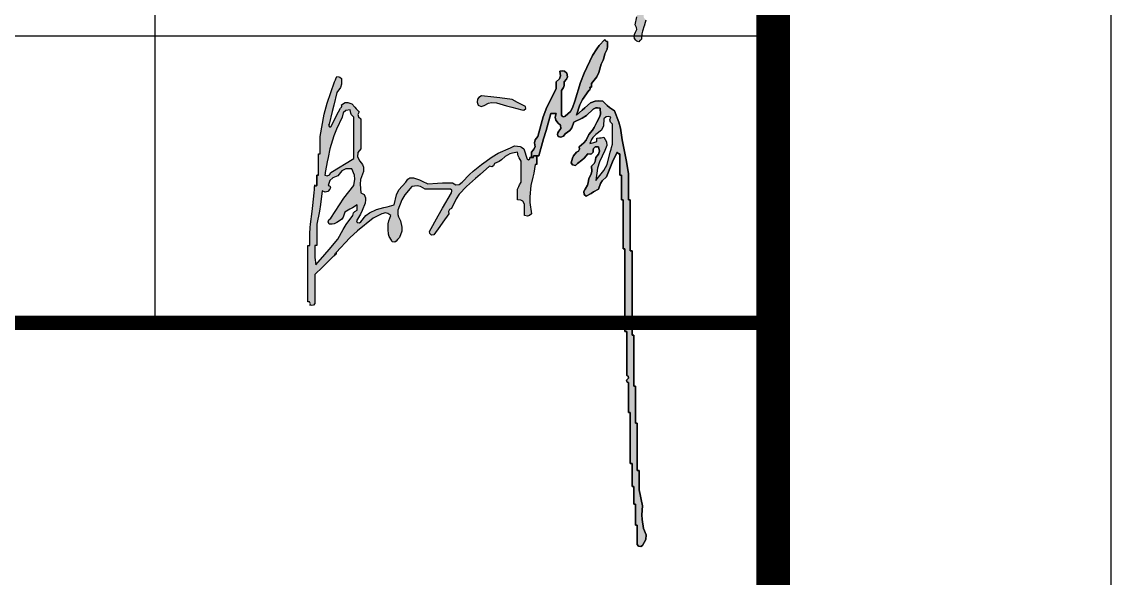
# Model space of a CAD drawing. Extents: x 32177600 to 32582346, y -189249 to 154687.
# Drawn here: x 32319756 to 32326200, y -169217 to -165921 of the extents above; entities that cross this region are included whole.
import ezdxf

# ---------------------------------------------------------------- set-up
doc = ezdxf.new("R2010")
doc.units = 0
doc.header["$LTSCALE"] = 1000
doc.header["$MEASUREMENT"] = 0
doc.layers.get('0').update_dxf_attribs({"linetype": 'CONTINUOUS'})
doc.layers.add('PUB_TITLE', color=4, linetype='CONTINUOUS')

# ---------------------------------------------------------------- blocks, each defined once
blk = doc.blocks.new('tk')
h = blk.add_hatch(color=247)
h.paths.add_polyline_path([(31013907.7, -81369.1), (31013908, -81388.5), (31013910.4, -81427.2), (31013911.6, -81434.7), (31013910.8, -81439.3), (31013907.3, -81446), (31013893, -81449.8), (31013885.8, -81451.3), (31013871.3, -81453.8), (31013856.3, -81458.8), (31013848.8, -81461.3), (31013833.8, -81466.3), (31013830, -81470), (31013828.3, -81472.4), (31013826, -81477.2), (31013826.4, -81481), (31013826.8, -81482.9), (31013827.6, -81486.6), (31013834, -81485.8), (31013837.3, -81484.8), (31013843.2, -81481.9), (31013851.2, -81477.5), (31013856, -81476.2), (31013865.1, -81475.7), (31013879.6, -81469.1), (31013888.2, -81467.4), (31013904.1, -81467.9), (31013907.3, -81471), (31013908.8, -81472.5), (31013911.9, -81475.7), (31013911.9, -81497.5), (31013911.9, -81508.5), (31013911.9, -81530.4), (31013904.6, -81538.9), (31013901.4, -81543.7), (31013896.3, -81553.8), (31013893.3, -81558.2), (31013889, -81559.8), (31013883.8, -81558.5), (31013881.4, -81565.7), (31013880.7, -81569.6), (31013880.7, -81577.2), (31013878.2, -81577.2), (31013876.9, -81577.2), (31013874.4, -81577.2), (31013870.2, -81588.6), (31013866.3, -81594.2), (31013857.2, -81602.2), (31013836.1, -81621.4), (31013824.7, -81630.2), (31013801, -81646), (31013797.5, -81650.5), (31013798.2, -81656.5), (31013802.5, -81660.1), (31013811, -81662.3), (31013816.3, -81661.9), (31013824.4, -81658.5), (31013832.4, -81649.6), (31013837.4, -81645.6), (31013847.9, -81639.8), (31013869.2, -81623.9), (31013881.1, -81617.2), (31013905.7, -81606.9), (31013909.8, -81604), (31013914.9, -81604.6), (31013918.2, -81608.5), (31013918.2, -81622.3), (31013918.2, -81629.1), (31013918.2, -81642.9), (31013919.4, -81642.9), (31013920.1, -81642.9), (31013921.3, -81642.9), (31013921.3, -81661.6), (31013921.3, -81671), (31013921.3, -81689.8), (31013922.6, -81689.8), (31013923.2, -81689.8), (31013924.4, -81689.8), (31013924.4, -81704.8), (31013924.4, -81712.3), (31013924.4, -81727.3), (31013921.6, -81730), (31013919, -81730.8), (31013915.1, -81730.4), (31013912.1, -81733.8), (31013911.2, -81736.8), (31013911.9, -81741.3), (31013905.4, -81746.8), (31013902.7, -81750.6), (31013899.4, -81758.5), (31013894.6, -81769), (31013888.7, -81774.1), (31013877.6, -81777.3), (31013874.8, -81780.1), (31013874, -81782.7), (31013874.4, -81786.6), (31013862.6, -81791.8), (31013856.9, -81796.5), (31013849.4, -81807), (31013845.8, -81811.4), (31013844.9, -81815.4), (31013846.3, -81821), (31013852.4, -81824.4), (31013856.6, -81825.2), (31013863.5, -81824.2), (31013868, -81818.6), (31013871.1, -81816.2), (31013877.6, -81813.2), (31013889.4, -81801.3), (31013895.4, -81795.4), (31013907.3, -81783.5), (31013909, -81781.6), (31013909.4, -81779.8), (31013908.8, -81777.3), (31013913.7, -81775.2), (31013916.2, -81774.2), (31013921.3, -81772.6), (31013923.7, -81771.7), (31013925.8, -81772.2), (31013927.6, -81774.1), (31013927.6, -81789.1), (31013927.6, -81796.7), (31013927.6, -81811.7), (31013930.1, -81821.7), (31013931.3, -81826.7), (31013933.8, -81836.7), (31013933.8, -81849.2), (31013933.8, -81855.4), (31013933.8, -81867.9), (31013935.1, -81867.9), (31013935.7, -81867.9), (31013936.9, -81867.9), (31013936.9, -81881.7), (31013936.9, -81888.5), (31013936.9, -81902.3), (31013938.2, -81902.3), (31013938.8, -81902.3), (31013940.1, -81902.3), (31013940.1, -81923.5), (31013940.1, -81934.2), (31013940.1, -81955.4), (31013941.3, -81955.4), (31013941.9, -81955.4), (31013943.2, -81955.4), (31013943.2, -81970.4), (31013943.2, -81977.9), (31013943.2, -81992.9), (31013940, -82004), (31013938.7, -82009.7), (31013933.8, -82033.6), (31013938.3, -82041.1), (31013938.7, -82047.3), (31013935.4, -82055.4), (31013931.8, -82062.2), (31013931.1, -82066.7), (31013932.3, -82074.2), (31013935.8, -82079.3), (31013938.8, -82081.6), (31013944.8, -82083.6), (31013947.9, -82080.4), (31013949.4, -82078.9), (31013952.6, -82075.8), (31013954.2, -82059.9), (31013955.8, -82052), (31013960.4, -82036.7), (31013961.6, -82036), (31013962.1, -82034.9), (31013961.9, -82033.6), (31013965.3, -82019.7), (31013964.7, -82018.6), (31013963.5, -82017.9), (31013959.1, -82010.3), (31013959.6, -82002.9), (31013965.1, -81996.1), (31013965.1, -81981.1), (31013965.1, -81973.5), (31013965.1, -81958.5), (31013963.8, -81958.5), (31013963.2, -81958.5), (31013961.9, -81958.5), (31013961.9, -81939.8), (31013961.9, -81930.4), (31013961.9, -81911.7), (31013960.7, -81911.7), (31013960.1, -81911.7), (31013958.8, -81911.7), (31013958.8, -81894.2), (31013958.8, -81885.4), (31013958.8, -81867.9), (31013953.4, -81853.7), (31013952.1, -81845.6), (31013952.6, -81830.4), (31013966.3, -81830.4), (31013973.2, -81830.4), (31013986.9, -81830.4), (31013990.6, -81826.5), (31013994.1, -81825.2), (31013999.5, -81825.7), (31014018.2, -81816.3), (31014027.6, -81811.7), (31014046.3, -81802.3), (31014049.1, -81801.7), (31014050.6, -81798.6), (31014049.5, -81796), (31014051.2, -81794.1), (31014053.3, -81793.6), (31014055.7, -81794.5), (31014073.5, -81783.9), (31014082, -81777.9), (31014097.9, -81764.8), (31014105.6, -81759.4), (31014109, -81754.9), (31014112, -81746), (31014113.8, -81746), (31014114.8, -81746), (31014116.7, -81746), (31014132, -81734), (31014139.1, -81727), (31014151, -81711.6), (31014152.7, -81704.3), (31014157.6, -81700), (31014165.1, -81699.1), (31014175.1, -81684.9), (31014180.4, -81678), (31014191.7, -81664.8), (31014200.8, -81653.4), (31014204.7, -81646.9), (31014210.4, -81633.5), (31014214.9, -81620.4), (31014215.9, -81613), (31014215.1, -81599.1), (31014210.7, -81598.4), (31014208.1, -81596.7), (31014205.7, -81592.9), (31014189.5, -81592.9), (31014181.4, -81592.9), (31014165.1, -81592.9), (31014155.9, -81598.7), (31014150.6, -81601), (31014140.1, -81603.8), (31014129.5, -81609.2), (31014123.7, -81611.2), (31014112, -81613.2), (31014094.5, -81621.9), (31014085.7, -81626.3), (31014068.2, -81635.1), (31014061.4, -81640.9), (31014057.5, -81643.5), (31014049.5, -81647.6), (31014028.7, -81663.2), (31014018, -81670.7), (31013996.3, -81685.1), (31013992.6, -81685.5), (31013990.7, -81685.8), (31013986.9, -81686.6), (31013986.9, -81689.8), (31013986.9, -81691.3), (31013986.9, -81694.4), (31013984.4, -81691.9), (31013983.2, -81690.7), (31013980.7, -81688.2), (31013982.6, -81684.5), (31013985.9, -81682.8), (31013990.1, -81683.5), (31013990.3, -81682.1), (31013989.7, -81681.1), (31013988.5, -81680.4), (31013988.2, -81675.6), (31013989.5, -81672.5), (31013993.2, -81669.4), (31013996.7, -81666.6), (31013997.8, -81662.8), (31013996.3, -81658.5), (31014003.3, -81652.3), (31014006.4, -81648.8), (31014012, -81641.3), (31014016.9, -81636.7), (31014018.6, -81632.4), (31014018.2, -81625.7), (31014022, -81621.9), (31014023.8, -81620.1), (31014027.6, -81616.3), (31014031.7, -81610.6), (31014032.5, -81605.9), (31014030.7, -81599.1), (31014037.6, -81590.7), (31014040.1, -81584.9), (31014041.6, -81574.1), (31014042.3, -81569.1), (31014042, -81566.3), (31014040.1, -81561.6), (31014033.4, -81562), (31014029.1, -81560.3), (31014024.5, -81555.4), (31014009.5, -81555.4), (31014002, -81555.4), (31013986.9, -81555.4), (31013983.7, -81559.3), (31013979.2, -81560.5), (31013974.4, -81558.5), (31013973.2, -81561), (31013972.6, -81562.2), (31013971.3, -81564.7), (31013959.1, -81567.5), (31013952.6, -81568.1), (31013940.1, -81567.9), (31013937.3, -81559.4), (31013936.3, -81554.9), (31013935.4, -81546), (31013931.9, -81541.5), (31013932.6, -81535.5), (31013936.9, -81531.9), (31013941.4, -81517.6), (31013943.6, -81510.4), (31013947.9, -81496), (31013951, -81483.9), (31013950.6, -81476.5), (31013946.3, -81464.7), (31013939.4, -81458.5), (31013936.2, -81455), (31013930.7, -81447.5), (31013930.7, -81409.4), (31013930.7, -81390.3), (31013930.7, -81352.2), (31013929.4, -81352.2), (31013928.8, -81352.2), (31013927.6, -81352.2), (31013927.6, -81332.2), (31013927.6, -81322.2), (31013927.6, -81302.2), (31013929.6, -81296.3), (31013929.9, -81292.8), (31013929.1, -81286.6), (31013933.1, -81277.4), (31013932.7, -81270.2), (31013927.6, -81261.6), (31013927.6, -81241.6), (31013927.6, -81231.6), (31013927.6, -81211.6), (31013928.8, -81211.6), (31013929.4, -81211.6), (31013930.7, -81211.6), (31013930.7, -81194.1), (31013930.7, -81185.3), (31013930.7, -81167.8), (31013936.8, -81150.3), (31013938.8, -81141), (31013940.1, -81122.5), (31013937.6, -81120), (31013936.3, -81118.7), (31013933.8, -81116.2), (31013930.6, -81114), (31013925.7, -81115.6), (31013924.4, -81119.4), (31013920.1, -81128.5), (31013918.2, -81133.2), (31013915.1, -81142.8), (31013913.8, -81156.7), (31013912.6, -81163.7), (31013908.8, -81177.2), (31013910.1, -81208.4), (31013909.7, -81224.2), (31013907.3, -81255.3), (31013903.6, -81258.8), (31013904.4, -81265.3), (31013908.8, -81267.8), (31013910, -81285.3), (31013909.7, -81294.2), (31013907.3, -81311.6), (31013903.4, -81318), (31013903.9, -81324.6), (31013908.8, -81330.3)])
h.paths.add_polyline_path([(31013997.3, -81572.6), (31014004, -81571.9), (31014015.1, -81574.1), (31014014.1, -81576.5), (31014014.7, -81578.7), (31014016.6, -81580.4), (31014013.3, -81599.1), (31014009.1, -81608.8), (31013997.9, -81624.1), (31013987.2, -81635.2), (31013983.2, -81643.3), (31013980.7, -81658.5), (31013969.4, -81667.2), (31013964.5, -81673.5), (31013958.8, -81686.6), (31013955.7, -81685.4), (31013952.4, -81686.7), (31013951, -81689.8), (31013949, -81688.1), (31013948.5, -81685.9), (31013949.4, -81683.5), (31013946.9, -81684.8), (31013945.7, -81685.4), (31013943.2, -81686.6), (31013943.2, -81669.1), (31013943.2, -81660.4), (31013943.2, -81642.9), (31013941.9, -81642.9), (31013941.3, -81642.9), (31013940.1, -81642.9), (31013940.1, -81621.6), (31013940.1, -81611), (31013940.1, -81589.7), (31013941.5, -81589.9), (31013942.5, -81589.4), (31013943.2, -81588.2), (31013958.2, -81584.4), (31013965.7, -81582.6), (31013980.7, -81578.8), (31013983.2, -81578.2), (31013984.4, -81577.9), (31013986.9, -81577.2)], flags=16)
h.paths.add_polyline_path([(31014091.7, -81646), (31014104.1, -81639), (31014110.8, -81636.1), (31014124.5, -81631.9), (31014134.3, -81627.9), (31014139.4, -81626), (31014149.5, -81622.6), (31014162.9, -81615.9), (31014170.5, -81613.6), (31014185.4, -81611.6), (31014187.9, -81614.1), (31014189.2, -81615.4), (31014191.7, -81617.9), (31014194.8, -81621), (31014194, -81626.7), (31014190.1, -81628.8), (31014186.6, -81631.7), (31014185.5, -81635.5), (31014187, -81639.8), (31014178.5, -81646.4), (31014174.9, -81651.5), (31014171.4, -81661.6), (31014168.5, -81664.3), (31014165.9, -81665.2), (31014162, -81664.8), (31014160.1, -81671.8), (31014158, -81675.5), (31014152.6, -81680.4), (31014137, -81702.4), (31014127.7, -81712.7), (31014107.3, -81730.4), (31014083.1, -81755.1), (31014069.8, -81766.6), (31014041.6, -81786.6), (31014035.1, -81793.1), (31014030.4, -81795.7), (31014021.3, -81797.6), (31014009.3, -81804.7), (31014003, -81807.9), (31013990.1, -81813.2), (31013980.9, -81817.6), (31013975.2, -81818.6), (31013965.1, -81817.9), (31013958.8, -81812.3), (31013955.7, -81809.4), (31013949.4, -81803.8), (31013949.4, -81783.2), (31013949.4, -81772.9), (31013949.4, -81752.3), (31013952.4, -81751.3), (31013954.1, -81749.1), (31013954.1, -81746), (31013984.5, -81718.6), (31014000.5, -81705.7), (31014033.8, -81681.9), (31014055.8, -81665.9), (31014067.5, -81658.6)], flags=16)
h = blk.add_hatch(color=247)
h.paths.add_polyline_path([(31013062.2, -82219.4), (31013065.3, -82209.5), (31013065.3, -82192.1), (31013061, -82188.5), (31013057.8, -82187.2), (31013052.2, -82186.9), (31013049.1, -82193.1), (31013047.6, -82196.3), (31013044.4, -82202.5), (31013023.1, -82265.7), (31013014.6, -82298.3), (31013002.8, -82364), (31013002.8, -82384.8), (31013002.8, -82395.2), (31013002.8, -82416.1), (31013000.7, -82416.1), (31012997.6, -82416.1), (31012997.6, -82441.1), (31012997.6, -82453.6), (31012997.6, -82478.6), (31012992.3, -82478.6), (31012992.3, -82509.8), (31012990.3, -82511), (31012986.9, -82509.3), (31012986.1, -82516.6), (31012985.6, -82521.3), (31012984.5, -82530.7), (31012980.4, -82568.2), (31012978.3, -82586.9), (31012974.1, -82624.4), (31012973.1, -82633.8), (31012972.5, -82638.5), (31012971.5, -82647.9), (31012971.5, -82663.5), (31012971.5, -82671.3), (31012971.5, -82686.9), (31012969.4, -82686.9), (31012966.3, -82686.9), (31012966.3, -82753.6), (31012966.3, -82787), (31012966.3, -82853.6), (31012970.9, -82854.1), (31012973.9, -82860), (31012971.5, -82864.1), (31012978.1, -82864.8), (31012982.3, -82863.4), (31012987.1, -82858.8), (31012987.1, -82824.5), (31012987.1, -82807.3), (31012987.1, -82772.9), (31013009, -82751), (31013020, -82740.1), (31013041.8, -82718.2), (31013044.1, -82718), (31013045.6, -82715), (31013044.4, -82713), (31013049.6, -82713), (31013049.6, -82707.8), (31013090.3, -82664), (31013112.4, -82643.5), (31013159, -82606.2), (31013169.5, -82601), (31013174.7, -82598.4), (31013185.1, -82593.2), (31013195.4, -82590.7), (31013202.5, -82592.2), (31013211.1, -82598.4), (31013205.1, -82614.2), (31013203.4, -82623.1), (31013203.3, -82640.1), (31013204.2, -82653.2), (31013206.5, -82660.3), (31013213.7, -82671.3), (31013215.8, -82676.2), (31013222.9, -82677.6), (31013226.8, -82673.9), (31013230.9, -82669.8), (31013233, -82667.7), (31013237.2, -82663.5), (31013243.8, -82644.8), (31013244.4, -82633.3), (31013239.8, -82614), (31013233.8, -82602.6), (31013232, -82595.7), (31013232, -82582.8), (31013243.8, -82552.3), (31013252.5, -82537.4), (31013273.6, -82512.4), (31013289.5, -82510.8), (31013298.7, -82512.6), (31013312.7, -82520.3), (31013342.9, -82520.3), (31013358, -82520.3), (31013388.2, -82520.3), (31013391.4, -82523.1), (31013392.3, -82526.6), (31013390.8, -82530.7), (31013364.6, -82576.4), (31013351.6, -82599.3), (31013325.7, -82645.3), (31013326.5, -82651.9), (31013332.1, -82656.4), (31013338.7, -82655.7), (31013356.2, -82630.5), (31013365.1, -82618), (31013383, -82593.2), (31013381.8, -82586.3), (31013384.6, -82580.7), (31013390.8, -82577.6), (31013404.4, -82549.1), (31013413.7, -82535.5), (31013435.1, -82512.4), (31013462.1, -82488.4), (31013475.7, -82476.4), (31013502.8, -82452.5), (31013509.7, -82453.7), (31013515.3, -82450.9), (31013518.5, -82444.7), (31013531.9, -82437.9), (31013538.3, -82433.6), (31013549.7, -82423.9), (31013563, -82416), (31013570.9, -82413.2), (31013586.2, -82410.9), (31013588.4, -82421.9), (31013590.6, -82427.4), (31013596.6, -82436.9), (31013596.6, -82461.9), (31013596.6, -82474.4), (31013596.6, -82499.4), (31013592.4, -82507.8), (31013590.3, -82511.9), (31013586.2, -82520.3), (31013586.2, -82532.8), (31013586.2, -82539), (31013586.2, -82551.5), (31013596, -82552.4), (31013601.9, -82556.1), (31013607, -82564.5), (31013607, -82578.1), (31013607, -82584.8), (31013607, -82598.4), (31013615.4, -82600), (31013621.2, -82598.6), (31013627.8, -82593.2), (31013622.9, -82560.2), (31013622.3, -82543.1), (31013625.2, -82509.8), (31013631.5, -82485.1), (31013634.1, -82472.5), (31013638.3, -82447.3), (31013640.4, -82447.3), (31013643.5, -82447.3), (31013643.5, -82421.3), (31013633.1, -82421.3), (31013633.1, -82423.4), (31013633.1, -82426.5), (31013627.8, -82426.5), (31013622.6, -82426.5), (31013622.6, -82430.2), (31013618.3, -82433.1), (31013614.8, -82431.7), (31013610.7, -82419.2), (31013608.6, -82412.9), (31013604.4, -82400.4), (31013597.9, -82395.9), (31013594, -82394.2), (31013586.2, -82392.6), (31013577.6, -82392.3), (31013572.8, -82393.5), (31013565.3, -82397.8), (31013529.1, -82413.9), (31013511.5, -82424.1), (31013479.4, -82447.3), (31013455.3, -82466.8), (31013443.8, -82477.3), (31013422.1, -82499.4), (31013413.4, -82506.9), (31013403.4, -82507.8), (31013393.4, -82502), (31013364.3, -82501.7), (31013349.6, -82502.2), (31013320.5, -82504.6), (31013304.2, -82496.6), (31013295.8, -82492.9), (31013278.8, -82486.4), (31013268.1, -82486.9), (31013261.5, -82490.6), (31013255.4, -82499.4), (31013235.5, -82522.2), (31013227.8, -82537.5), (31013221.5, -82567.1), (31013200.7, -82572.3), (31013190.3, -82574.9), (31013169.5, -82580.2), (31013147.9, -82590.2), (31013137.6, -82598.2), (31013122.6, -82616.6), (31013118.5, -82620.1), (31013111.9, -82618.8), (31013109.5, -82614), (31013121.8, -82594.2), (31013127.1, -82583.6), (31013135.6, -82561.9), (31013136.9, -82551.5), (31013136.3, -82545.8), (31013133, -82535.9), (31013128.8, -82533.8), (31013126.7, -82532.8), (31013122.6, -82530.7), (31013120.5, -82505.6), (31013122.2, -82492), (31013130.4, -82468.2), (31013130.4, -82455), (31013127.9, -82447.4), (31013120, -82436.9), (31013112.7, -82424.2), (31013113.5, -82412), (31013122.6, -82400.4), (31013122.6, -82365), (31013122.6, -82347.3), (31013122.6, -82311.9), (31013115.9, -82306.4), (31013114.1, -82299), (31013117.4, -82291.1), (31013108.7, -82281.9), (31013104.6, -82277.2), (31013096.5, -82267.6), (31013084.7, -82263.4), (31013076.2, -82264.1), (31013065.3, -82270.2), (31013066.9, -82274.2), (31013066, -82277.9), (31013062.7, -82280.6), (31013051.1, -82302.5), (31013045.4, -82313.4), (31013034, -82335.3), (31013030.3, -82335.3), (31013027.4, -82331), (31013028.8, -82327.5), (31013038.2, -82290), (31013042.9, -82271.3), (31013052.2, -82233.8)])
h.paths.add_polyline_path([(31013078.8, -82287.2), (31013091.3, -82285.8), (31013093.1, -82295), (31013095.5, -82299.8), (31013101.7, -82306.7), (31013101.7, -82355.6), (31013101.7, -82380.1), (31013101.7, -82429.1), (31013074.7, -82445.9), (31013061.2, -82454.2), (31013034, -82470.8), (31013030, -82477.6), (31013023.5, -82480.4), (31013015.8, -82478.6), (31013016.8, -82473.4), (31013017.3, -82470.8), (31013018.4, -82465.6), (31013023.6, -82439.5), (31013026.2, -82426.5), (31013031.4, -82400.4), (31013043.1, -82361.9), (31013050.4, -82342.9), (31013067.9, -82306.7), (31013070.7, -82294.5)], flags=16)
h.paths.add_polyline_path([(31013077.9, -82460.4), (31013096.5, -82460.4), (31013104.1, -82478.7), (31013105.3, -82490.3), (31013101.7, -82509.8), (31013072.9, -82547.1), (31013059.3, -82566.4), (31013034, -82606.2), (31013028.1, -82611), (31013026.3, -82617.3), (31013028.8, -82624.4), (31013038.4, -82624.4), (31013043.5, -82623.2), (31013052.2, -82619.2), (31013065.1, -82610.3), (31013070.7, -82602.8), (31013075.7, -82588), (31013090.3, -82579.6), (31013097.6, -82575.5), (31013112.2, -82567.1), (31013112.2, -82573.4), (31013112.2, -82576.5), (31013112.2, -82582.8), (31013104.7, -82586.1), (31013101.1, -82590.5), (31013099.1, -82598.4), (31013079.3, -82625.1), (31013070.3, -82639.3), (31013054.9, -82668.7), (31013029.1, -82699.1), (31013016, -82714.2), (31012989.7, -82744.2), (31012987.1, -82722.9), (31012987.1, -82710.9), (31012987.1, -82686.9), (31012989.2, -82686.9), (31012992.3, -82686.9), (31012992.3, -82661.9), (31012992.3, -82649.4), (31012992.3, -82624.4), (31013000.3, -82585.2), (31013003.4, -82565.3), (31013008, -82525.5), (31013017, -82528.9), (31013024.7, -82527.1), (31013031.4, -82520.3), (31013033.4, -82516), (31013030.8, -82510.8), (31013026.2, -82509.8), (31013031.5, -82494.5), (31013039.6, -82486.5), (31013054.9, -82481.2), (31013066.1, -82466.3)], flags=16)
h.paths.add_polyline_path([(31013570.5, -82254.6), (31013534.1, -82250.1), (31013515.9, -82248), (31013479.4, -82244.2), (31013471.6, -82248.6), (31013468, -82253.6), (31013466.4, -82262.4), (31013469.7, -82271.1), (31013478.3, -82275.4), (31013487.2, -82272.8), (31013500.1, -82265.3), (31013508.8, -82263.4), (31013523.7, -82265), (31013553.9, -82273.4), (31013569, -82277.6), (31013599.2, -82285.8), (31013605, -82286.8), (31013610.6, -82281.2), (31013609.6, -82275.4), (31013593.7, -82267.6), (31013585.9, -82263.4)], flags=17)
h.paths.add_polyline_path([(31013716.4, -82272.3), (31013716.4, -82257.7), (31013716.4, -82228.5), (31013722.2, -82219.4), (31013724, -82213.4), (31013724.2, -82202.5), (31013731.4, -82194.3), (31013733.5, -82187.2), (31013732, -82176.5), (31013725.4, -82171), (31013719.6, -82169.6), (31013711.2, -82171.2), (31013712.9, -82184.3), (31013710, -82193.1), (31013700.8, -82202.5), (31013700.8, -82223.3), (31013673.1, -82277), (31013661.9, -82305.7), (31013646.1, -82364), (31013638, -82374), (31013635.9, -82382.6), (31013638.3, -82395.2), (31013634.1, -82401.5), (31013632, -82404.6), (31013627.8, -82410.9), (31013627.8, -82426.5), (31013633.1, -82426.5), (31013633.1, -82424.4), (31013633.1, -82423.4), (31013633.1, -82421.3), (31013648.7, -82421.3), (31013663.1, -82371.2), (31013670.4, -82346.2), (31013685.1, -82296.3), (31013691.4, -82296.3), (31013694.5, -82296.3), (31013700.8, -82296.3), (31013697.6, -82307.5), (31013699.1, -82315.5), (31013706, -82324.9), (31013713.3, -82330.9), (31013714.4, -82340.9), (31013708.6, -82348.4), (31013704.9, -82353.5), (31013704.1, -82357.9), (31013706, -82364), (31013714.6, -82366.2), (31013721.7, -82363.5), (31013726.8, -82356.2), (31013740.9, -82346.5), (31013747.1, -82338.4), (31013752.9, -82322.3), (31013777.8, -82310.2), (31013789.8, -82302.1), (31013810.2, -82283.2), (31013817.7, -82279.6), (31013822.8, -82279), (31013831, -82280.6), (31013831.4, -82297.8), (31013829.1, -82307.4), (31013820.6, -82322.3), (31013813.2, -82338), (31013808.4, -82345.6), (31013797.1, -82358.8), (31013788.9, -82375.4), (31013782.7, -82383.3), (31013768.5, -82395.2), (31013769.7, -82402.1), (31013766.9, -82407.7), (31013760.7, -82410.9), (31013751.8, -82421.6), (31013748.3, -82428.5), (31013745.1, -82442.1), (31013748.6, -82448.6), (31013758.1, -82449.9), (31013763.3, -82444.7), (31013776.6, -82434.2), (31013782.9, -82428.4), (31013794.5, -82416.1), (31013801.1, -82416.8), (31013805.4, -82415.4), (31013810.2, -82410.9), (31013809.4, -82404.3), (31013810.9, -82400), (31013815.4, -82395.2), (31013819.5, -82395.2), (31013821.6, -82395.2), (31013825.8, -82395.2), (31013828.2, -82407.9), (31013826, -82416.4), (31013818, -82426.5), (31013816.2, -82438), (31013813.1, -82444.2), (31013805, -82452.5), (31013805.7, -82467.4), (31013803.9, -82475.7), (31013797.1, -82489), (31013794.9, -82502), (31013792.7, -82508.5), (31013786.7, -82520.3), (31013781.8, -82527.1), (31013782.9, -82535.7), (31013789.3, -82541.1), (31013803.9, -82532.8), (31013811.2, -82528.6), (31013825.8, -82520.3), (31013831.4, -82503.9), (31013836.7, -82495.7), (31013849.2, -82483.8), (31013860.8, -82454.2), (31013867.1, -82439.6), (31013880.5, -82410.9), (31013882.4, -82414.1), (31013884.6, -82415.6), (31013888.3, -82416.1), (31013888.3, -82441.1), (31013888.3, -82453.6), (31013888.3, -82478.6), (31013890.4, -82478.6), (31013893.5, -82478.6), (31013893.5, -82507.8), (31013893.5, -82522.3), (31013893.5, -82551.5), (31013895.6, -82551.5), (31013898.7, -82551.5), (31013898.7, -82609.9), (31013898.7, -82639), (31013898.7, -82697.4), (31013900.8, -82697.4), (31013903.9, -82697.4), (31013903.9, -82795.3), (31013903.9, -82844.3), (31013903.9, -82942.2), (31013906, -82942.2), (31013909.1, -82942.2), (31013909.1, -82994.3), (31013909.1, -83020.3), (31013909.1, -83072.4), (31013913.2, -83073.9), (31013914.6, -83079.6), (31013911.7, -83082.8), (31013908.9, -83086), (31013910.3, -83091.8), (31013914.3, -83093.3), (31013914.3, -83128.7), (31013914.3, -83146.4), (31013914.3, -83181.8), (31013916.4, -83181.8), (31013919.6, -83181.8), (31013919.6, -83242.2), (31013919.6, -83272.4), (31013919.6, -83332.9), (31013921.6, -83332.9), (31013924.8, -83332.9), (31013924.8, -83360), (31013924.8, -83373.5), (31013924.8, -83400.6), (31013926.8, -83400.6), (31013930, -83400.6), (31013930, -83421.4), (31013930, -83431.8), (31013930, -83452.7), (31013932.1, -83452.7), (31013935.2, -83452.7), (31013935.2, -83477.7), (31013935.2, -83490.2), (31013935.2, -83515.2), (31013937.3, -83515.2), (31013940.4, -83515.2), (31013940.4, -83538.1), (31013940.4, -83549.6), (31013940.4, -83572.5), (31013944.1, -83577.6), (31013950.8, -83578.7), (31013956, -83575.1), (31013965.4, -83557.7), (31013966.2, -83543.9), (31013958.6, -83525.6), (31013954.4, -83498.8), (31013953.9, -83484.9), (31013956, -83457.9), (31013951.9, -83439.1), (31013949.8, -83429.8), (31013945.6, -83411), (31013945.6, -83388.1), (31013945.6, -83376.6), (31013945.6, -83353.7), (31013943.5, -83353.7), (31013940.4, -83353.7), (31013940.4, -83297.4), (31013940.4, -83269.3), (31013940.4, -83213.1), (31013938.3, -83213.1), (31013935.2, -83213.1), (31013935.2, -83169.3), (31013935.2, -83147.4), (31013935.2, -83103.7), (31013933.1, -83103.7), (31013930, -83103.7), (31013930, -83043.2), (31013930, -83013), (31013930, -82952.6), (31013927.9, -82952.6), (31013924.8, -82952.6), (31013924.8, -82852.6), (31013924.8, -82802.6), (31013924.8, -82702.6), (31013922.7, -82702.6), (31013919.6, -82702.6), (31013919.6, -82642.1), (31013919.6, -82611.9), (31013919.6, -82551.5), (31013917.5, -82551.5), (31013914.3, -82551.5), (31013914.3, -82520.3), (31013914.3, -82504.6), (31013914.3, -82473.4), (31013907.3, -82433.7), (31013903.7, -82413.9), (31013896.1, -82374.4), (31013890.9, -82339.2), (31013886.1, -82321.5), (31013872.7, -82288.5), (31013858, -82278.5), (31013851.1, -82272.6), (31013838.8, -82259.8), (31013824.2, -82258.4), (31013816, -82259.5), (31013802.4, -82265), (31013785.6, -82279.4), (31013777.2, -82286.7), (31013760.7, -82301.5), (31013770.3, -82270.3), (31013778, -82255), (31013797.1, -82228.5), (31013800.5, -82225.8), (31013801.4, -82222.1), (31013799.7, -82218.1), (31013805, -82218.1), (31013805, -82207.7), (31013820.3, -82187.2), (31013826.4, -82175), (31013833.6, -82150.4), (31013839.6, -82138.7), (31013841.8, -82132.1), (31013844, -82119.2), (31013850.8, -82105.9), (31013852.5, -82097.6), (31013851.8, -82082.7), (31013848.1, -82082.2), (31013845.9, -82080.7), (31013844, -82077.5), (31013828, -82095.1), (31013820.7, -82104.6), (31013807.6, -82124.4), (31013782.8, -82176.9), (31013772.3, -82204.2), (31013755.5, -82259.8), (31013749.1, -82279.9), (31013742.6, -82290), (31013726.8, -82304.1), (31013722.8, -82305.6), (31013719.3, -82304.7), (31013716.4, -82301.5)])
h.paths.add_polyline_path([(31013808.5, -82367.3), (31013818, -82358.8), (31013834.4, -82345.7), (31013840.9, -82332.9), (31013841.4, -82311.9), (31013848.1, -82306.5), (31013853.8, -82305), (31013862.3, -82306.7), (31013859, -82314.6), (31013860.8, -82322), (31013867.5, -82327.5), (31013867.5, -82351.5), (31013867.5, -82363.5), (31013867.5, -82387.4), (31013864.3, -82396.8), (31013862.8, -82401.5), (31013859.7, -82410.9), (31013850.8, -82447.1), (31013841.7, -82465.4), (31013818, -82494.2), (31013822.9, -82457.6), (31013828.4, -82439.1), (31013844, -82405.7), (31013850.2, -82391.3), (31013849.4, -82380), (31013841.4, -82366.6), (31013833.2, -82368.1), (31013829, -82368.6), (31013820.6, -82369.2), (31013820.6, -82373.4), (31013820.6, -82375.4), (31013820.6, -82379.6), (31013812.3, -82381.7), (31013808.1, -82382.7), (31013799.7, -82384.8), (31013804.5, -82373)], flags=16)
at = {"color": 247}
for points in [[(31013965.3, -82019.7), (31013961.9, -82033.6), (31013962.1, -82034.9), (31013961.6, -82036), (31013960.4, -82036.7), (31013955.8, -82052), (31013954.2, -82059.9), (31013952.6, -82075.8), (31013949.4, -82078.9), (31013947.9, -82080.4), (31013944.8, -82083.6), (31013938.8, -82081.6), (31013935.8, -82079.3), (31013932.3, -82074.2), (31013931.1, -82066.7), (31013931.8, -82062.2), (31013935.4, -82055.4), (31013938.7, -82047.3), (31013938.3, -82041.1), (31013933.8, -82033.6), (31013938.7, -82009.7)], [(31013965.3, -82019.7), (31013961.9, -82033.6), (31013962.1, -82034.9), (31013961.6, -82036), (31013960.4, -82036.7), (31013955.8, -82052), (31013954.2, -82059.9), (31013952.6, -82075.8), (31013949.4, -82078.9), (31013947.9, -82080.4), (31013944.8, -82083.6), (31013938.8, -82081.6), (31013935.8, -82079.3), (31013932.3, -82074.2), (31013931.1, -82066.7), (31013931.8, -82062.2), (31013935.4, -82055.4), (31013938.7, -82047.3), (31013938.3, -82041.1), (31013933.8, -82033.6)], [(31013805, -82218.1), (31013799.7, -82218.1), (31013805, -82218.1), (31013805, -82207.7), (31013805, -82218.1), (31013799.7, -82218.1), (31013805, -82218.1), (31013799.7, -82218.1), (31013801.4, -82222.1), (31013800.5, -82225.8), (31013797.1, -82228.5), (31013778, -82255), (31013770.3, -82270.3), (31013760.7, -82301.5), (31013777.2, -82286.7), (31013785.6, -82279.4), (31013802.4, -82265), (31013816, -82259.5), (31013824.2, -82258.4), (31013838.8, -82259.8), (31013851.1, -82272.6), (31013858, -82278.5), (31013872.7, -82288.5), (31013886.1, -82321.5), (31013890.9, -82339.2), (31013896.1, -82374.4), (31013903.7, -82413.9), (31013907.3, -82433.7), (31013914.3, -82473.4), (31013914.3, -82504.6), (31013914.3, -82520.3), (31013914.3, -82551.5), (31013916.4, -82551.5), (31013917.5, -82551.5), (31013919.6, -82551.5), (31013919.6, -82611.9), (31013919.6, -82642.1), (31013919.6, -82702.6), (31013921.6, -82702.6), (31013922.7, -82702.6), (31013924.8, -82702.6), (31013924.8, -82802.6), (31013924.8, -82852.6), (31013924.8, -82952.6), (31013926.8, -82952.6), (31013927.9, -82952.6), (31013930, -82952.6), (31013930, -83013), (31013930, -83043.2), (31013930, -83103.7), (31013932.1, -83103.7), (31013933.1, -83103.7), (31013935.2, -83103.7), (31013935.2, -83147.4), (31013935.2, -83169.3), (31013935.2, -83213.1), (31013937.3, -83213.1), (31013938.3, -83213.1), (31013940.4, -83213.1), (31013940.4, -83269.3), (31013940.4, -83297.4), (31013940.4, -83353.7), (31013942.5, -83353.7), (31013943.5, -83353.7), (31013945.6, -83353.7), (31013945.6, -83376.6), (31013945.6, -83388.1), (31013945.6, -83411), (31013949.8, -83429.8), (31013951.9, -83439.1), (31013956, -83457.9), (31013953.9, -83484.9), (31013954.4, -83498.8), (31013958.6, -83525.6), (31013966.2, -83543.9), (31013965.4, -83557.7), (31013956, -83575.1), (31013950.8, -83578.7), (31013944.1, -83577.6), (31013940.4, -83572.5), (31013940.4, -83549.6), (31013940.4, -83538.1), (31013940.4, -83515.2), (31013938.3, -83515.2), (31013937.3, -83515.2), (31013935.2, -83515.2), (31013935.2, -83490.2), (31013935.2, -83477.7), (31013935.2, -83452.7), (31013933.1, -83452.7), (31013932.1, -83452.7), (31013930, -83452.7), (31013930, -83431.8), (31013930, -83421.4), (31013930, -83400.6), (31013927.9, -83400.6), (31013926.8, -83400.6), (31013924.8, -83400.6), (31013924.8, -83373.5), (31013924.8, -83360), (31013924.8, -83332.9), (31013922.7, -83332.9), (31013921.6, -83332.9), (31013919.6, -83332.9), (31013919.6, -83272.4), (31013919.6, -83242.2), (31013919.6, -83181.8), (31013917.5, -83181.8), (31013916.4, -83181.8), (31013914.3, -83181.8), (31013914.3, -83146.4), (31013914.3, -83128.7), (31013914.3, -83093.3), (31013910.3, -83091.8), (31013908.9, -83086), (31013911.7, -83082.8), (31013914.6, -83079.6), (31013913.2, -83073.9), (31013909.1, -83072.4), (31013909.1, -83020.3), (31013909.1, -82994.3), (31013909.1, -82942.2), (31013907.1, -82942.2), (31013906, -82942.2), (31013903.9, -82942.2), (31013903.9, -82844.3), (31013903.9, -82795.3), (31013903.9, -82697.4), (31013901.8, -82697.4), (31013900.8, -82697.4), (31013898.7, -82697.4), (31013898.7, -82639), (31013898.7, -82609.9), (31013898.7, -82551.5), (31013896.6, -82551.5), (31013895.6, -82551.5), (31013893.5, -82551.5), (31013893.5, -82522.3), (31013893.5, -82507.8), (31013893.5, -82478.6), (31013891.4, -82478.6), (31013890.4, -82478.6), (31013888.3, -82478.6), (31013888.3, -82453.6), (31013888.3, -82441.1), (31013888.3, -82416.1), (31013884.6, -82415.6), (31013882.4, -82414.1), (31013880.5, -82410.9), (31013867.1, -82439.6), (31013860.8, -82454.2), (31013849.2, -82483.8), (31013836.7, -82495.7), (31013831.4, -82503.9), (31013825.8, -82520.3), (31013811.2, -82528.6), (31013803.9, -82532.8), (31013789.3, -82541.1), (31013782.9, -82535.7), (31013781.8, -82527.1), (31013786.7, -82520.3), (31013792.7, -82508.5), (31013794.9, -82502), (31013797.1, -82489), (31013803.9, -82475.7), (31013805.7, -82467.4), (31013805, -82452.5), (31013813.1, -82444.2), (31013816.2, -82438), (31013818, -82426.5), (31013826, -82416.4), (31013828.2, -82407.9), (31013825.8, -82395.2), (31013821.6, -82395.2), (31013819.5, -82395.2), (31013815.4, -82395.2), (31013810.9, -82400), (31013809.4, -82404.3), (31013810.2, -82410.9), (31013805.4, -82415.4), (31013801.1, -82416.8), (31013794.5, -82416.1), (31013782.9, -82428.4), (31013776.6, -82434.2), (31013763.3, -82444.7), (31013758.1, -82449.9), (31013748.6, -82448.6), (31013745.1, -82442.1), (31013748.3, -82428.5), (31013751.8, -82421.6), (31013760.7, -82410.9), (31013766.9, -82407.7), (31013769.7, -82402.1), (31013768.5, -82395.2), (31013782.7, -82383.3), (31013788.9, -82375.4), (31013797.1, -82358.8), (31013808.4, -82345.6), (31013813.2, -82338), (31013820.6, -82322.3), (31013829.1, -82307.4), (31013831.4, -82297.8), (31013831, -82280.6), (31013822.8, -82279), (31013817.7, -82279.6), (31013810.2, -82283.2), (31013789.8, -82302.1), (31013777.8, -82310.2), (31013752.9, -82322.3), (31013747.1, -82338.4), (31013740.9, -82346.5), (31013726.8, -82356.2), (31013721.7, -82363.5), (31013714.6, -82366.2), (31013706, -82364), (31013704.1, -82357.9), (31013704.9, -82353.5), (31013708.6, -82348.4), (31013714.4, -82340.9), (31013713.3, -82330.9), (31013706, -82324.9), (31013699.1, -82315.5), (31013697.6, -82307.5), (31013700.8, -82296.3), (31013694.5, -82296.3), (31013691.4, -82296.3), (31013685.1, -82296.3), (31013670.4, -82346.2), (31013663.1, -82371.2), (31013648.7, -82421.3), (31013643.5, -82421.3), (31013643.5, -82447.3), (31013643.5, -82421.3), (31013648.7, -82421.3), (31013663.1, -82371.2), (31013670.4, -82346.2), (31013685.1, -82296.3), (31013691.4, -82296.3), (31013694.5, -82296.3), (31013700.8, -82296.3), (31013697.6, -82307.5), (31013699.1, -82315.5), (31013706, -82324.9), (31013713.3, -82330.9), (31013714.4, -82340.9), (31013708.6, -82348.4), (31013704.9, -82353.5), (31013704.1, -82357.9), (31013706, -82364), (31013714.6, -82366.2), (31013721.7, -82363.5), (31013726.8, -82356.2), (31013740.9, -82346.5), (31013747.1, -82338.4), (31013752.9, -82322.3), (31013777.8, -82310.2), (31013789.8, -82302.1), (31013810.2, -82283.2), (31013817.7, -82279.6), (31013822.8, -82279), (31013831, -82280.6), (31013831.4, -82297.8), (31013829.1, -82307.4), (31013820.6, -82322.3), (31013813.2, -82338), (31013808.4, -82345.6), (31013797.1, -82358.8), (31013788.9, -82375.4), (31013782.7, -82383.3), (31013768.5, -82395.2), (31013769.7, -82402.1), (31013766.9, -82407.7), (31013760.7, -82410.9), (31013751.8, -82421.6), (31013748.3, -82428.5), (31013745.1, -82442.1), (31013748.6, -82448.6), (31013758.1, -82449.9), (31013763.3, -82444.7), (31013776.6, -82434.2), (31013782.9, -82428.4), (31013794.5, -82416.1), (31013801.1, -82416.8), (31013805.4, -82415.4), (31013810.2, -82410.9), (31013809.4, -82404.3), (31013810.9, -82400), (31013815.4, -82395.2), (31013819.5, -82395.2), (31013821.6, -82395.2), (31013825.8, -82395.2), (31013828.2, -82407.9), (31013826, -82416.4), (31013818, -82426.5), (31013816.2, -82438), (31013813.1, -82444.2), (31013805, -82452.5), (31013805.7, -82467.4), (31013803.9, -82475.7), (31013797.1, -82489), (31013794.9, -82502), (31013792.7, -82508.5), (31013786.7, -82520.3), (31013781.8, -82527.1), (31013782.9, -82535.7), (31013789.3, -82541.1), (31013803.9, -82532.8), (31013811.2, -82528.6), (31013825.8, -82520.3), (31013831.4, -82503.9), (31013836.7, -82495.7), (31013849.2, -82483.8), (31013860.8, -82454.2), (31013867.1, -82439.6), (31013880.5, -82410.9), (31013882.4, -82414.1), (31013884.6, -82415.6), (31013888.3, -82416.1), (31013888.3, -82441.1), (31013888.3, -82453.6), (31013888.3, -82478.6), (31013890.4, -82478.6), (31013891.4, -82478.6), (31013893.5, -82478.6), (31013893.5, -82507.8), (31013893.5, -82522.3), (31013893.5, -82551.5), (31013895.6, -82551.5), (31013896.6, -82551.5), (31013898.7, -82551.5), (31013898.7, -82609.9), (31013898.7, -82639), (31013898.7, -82697.4), (31013900.8, -82697.4), (31013901.8, -82697.4), (31013903.9, -82697.4), (31013903.9, -82795.3), (31013903.9, -82844.3), (31013903.9, -82942.2), (31013906, -82942.2), (31013907.1, -82942.2), (31013909.1, -82942.2), (31013909.1, -82994.3), (31013909.1, -83020.3), (31013909.1, -83072.4), (31013913.2, -83073.9), (31013914.6, -83079.6), (31013911.7, -83082.8), (31013908.9, -83086), (31013910.3, -83091.8), (31013914.3, -83093.3), (31013914.3, -83128.7), (31013914.3, -83146.4), (31013914.3, -83181.8), (31013916.4, -83181.8), (31013917.5, -83181.8), (31013919.6, -83181.8), (31013919.6, -83242.2), (31013919.6, -83272.4), (31013919.6, -83332.9), (31013921.6, -83332.9), (31013922.7, -83332.9), (31013924.8, -83332.9), (31013924.8, -83360), (31013924.8, -83373.5), (31013924.8, -83400.6), (31013926.8, -83400.6), (31013927.9, -83400.6), (31013930, -83400.6), (31013930, -83421.4), (31013930, -83431.8), (31013930, -83452.7), (31013932.1, -83452.7), (31013933.1, -83452.7), (31013935.2, -83452.7), (31013935.2, -83477.7), (31013935.2, -83490.2), (31013935.2, -83515.2), (31013937.3, -83515.2), (31013938.3, -83515.2), (31013940.4, -83515.2), (31013940.4, -83538.1), (31013940.4, -83549.6), (31013940.4, -83572.5), (31013944.1, -83577.6), (31013950.8, -83578.7), (31013956, -83575.1), (31013965.4, -83557.7), (31013966.2, -83543.9), (31013958.6, -83525.6), (31013954.4, -83498.8), (31013953.9, -83484.9), (31013956, -83457.9), (31013951.9, -83439.1), (31013949.8, -83429.8), (31013945.6, -83411), (31013945.6, -83388.1), (31013945.6, -83376.6), (31013945.6, -83353.7), (31013943.5, -83353.7), (31013942.5, -83353.7), (31013940.4, -83353.7), (31013940.4, -83297.4), (31013940.4, -83269.3), (31013940.4, -83213.1), (31013938.3, -83213.1), (31013937.3, -83213.1), (31013935.2, -83213.1), (31013935.2, -83169.3), (31013935.2, -83147.4), (31013935.2, -83103.7), (31013933.1, -83103.7), (31013932.1, -83103.7), (31013930, -83103.7), (31013930, -83043.2), (31013930, -83013), (31013930, -82952.6), (31013927.9, -82952.6), (31013926.8, -82952.6), (31013924.8, -82952.6), (31013924.8, -82852.6), (31013924.8, -82802.6), (31013924.8, -82702.6), (31013922.7, -82702.6), (31013921.6, -82702.6), (31013919.6, -82702.6), (31013919.6, -82642.1), (31013919.6, -82611.9), (31013919.6, -82551.5), (31013917.5, -82551.5), (31013916.4, -82551.5), (31013914.3, -82551.5), (31013914.3, -82520.3), (31013914.3, -82504.6), (31013914.3, -82473.4), (31013907.3, -82433.7), (31013903.7, -82413.9), (31013896.1, -82374.4), (31013890.9, -82339.2), (31013886.1, -82321.5), (31013872.7, -82288.5), (31013858, -82278.5), (31013851.1, -82272.6), (31013838.8, -82259.8), (31013824.2, -82258.4), (31013816, -82259.5), (31013802.4, -82265), (31013785.6, -82279.4), (31013777.2, -82286.7), (31013760.7, -82301.5), (31013770.3, -82270.3), (31013778, -82255), (31013797.1, -82228.5), (31013800.5, -82225.8), (31013801.4, -82222.1), (31013799.7, -82218.1), (31013805, -82218.1), (31013805, -82207.7), (31013820.3, -82187.2), (31013826.4, -82175), (31013833.6, -82150.4), (31013839.6, -82138.7), (31013841.8, -82132.1), (31013844, -82119.2), (31013850.8, -82105.9), (31013852.5, -82097.6), (31013851.8, -82082.7), (31013848.1, -82082.2), (31013845.9, -82080.7), (31013844, -82077.5), (31013828, -82095.1), (31013820.7, -82104.6), (31013807.6, -82124.4), (31013782.8, -82176.9), (31013772.3, -82204.2), (31013755.5, -82259.8), (31013749.1, -82279.9), (31013742.6, -82290), (31013726.8, -82304.1), (31013722.8, -82305.6), (31013719.3, -82304.7), (31013716.4, -82301.5), (31013716.4, -82272.3), (31013716.4, -82257.7), (31013716.4, -82228.5), (31013722.2, -82219.4), (31013724, -82213.4), (31013724.2, -82202.5), (31013731.4, -82194.3), (31013733.5, -82187.2), (31013732, -82176.5), (31013725.4, -82171), (31013719.6, -82169.6), (31013711.2, -82171.2), (31013712.9, -82184.3), (31013710, -82193.1), (31013700.8, -82202.5), (31013700.8, -82223.3), (31013700.8, -82202.5), (31013700.8, -82223.3), (31013673.1, -82277), (31013661.9, -82305.7), (31013646.1, -82364), (31013638, -82374), (31013635.9, -82382.6), (31013638.3, -82395.2), (31013634.1, -82401.5), (31013632, -82404.6), (31013627.8, -82410.9), (31013627.8, -82426.5), (31013627.8, -82410.9), (31013627.8, -82426.5), (31013633.1, -82426.5), (31013627.8, -82426.5), (31013627.8, -82410.9), (31013632, -82404.6), (31013634.1, -82401.5), (31013638.3, -82395.2), (31013635.9, -82382.6), (31013638, -82374), (31013646.1, -82364), (31013661.9, -82305.7), (31013673.1, -82277), (31013700.8, -82223.3), (31013700.8, -82207.7), (31013700.8, -82202.5), (31013700.8, -82207.7), (31013700.8, -82202.5), (31013710, -82193.1), (31013712.9, -82184.3), (31013711.2, -82171.2), (31013719.6, -82169.6), (31013725.4, -82171), (31013732, -82176.5), (31013733.5, -82187.2), (31013731.4, -82194.3), (31013724.2, -82202.5), (31013724, -82213.4), (31013722.2, -82219.4), (31013716.4, -82228.5), (31013716.4, -82257.7), (31013716.4, -82272.3), (31013716.4, -82301.5), (31013719.3, -82304.7), (31013722.8, -82305.6), (31013726.8, -82304.1), (31013742.6, -82290), (31013749.1, -82279.9), (31013755.5, -82259.8), (31013772.3, -82204.2), (31013782.8, -82176.9), (31013807.6, -82124.4), (31013820.7, -82104.6), (31013828, -82095.1), (31013844, -82077.5), (31013845.9, -82080.7), (31013848.1, -82082.2), (31013851.8, -82082.7), (31013852.5, -82097.6), (31013850.8, -82105.9), (31013844, -82119.2), (31013841.8, -82132.1), (31013839.6, -82138.7), (31013833.6, -82150.4), (31013826.4, -82175), (31013820.3, -82187.2), (31013805, -82207.7)], [(31013049.6, -82713), (31013044.4, -82713), (31013049.6, -82713), (31013049.6, -82707.8), (31013049.6, -82713), (31013044.4, -82713), (31013045.6, -82715), (31013044.1, -82718), (31013041.8, -82718.2), (31013020, -82740.1), (31013009, -82751), (31012987.1, -82772.9), (31012987.1, -82807.3), (31012987.1, -82824.5), (31012987.1, -82858.8), (31012982.3, -82863.4), (31012978.1, -82864.8), (31012971.5, -82864.1), (31012973.9, -82860), (31012970.9, -82854.1), (31012966.3, -82853.6), (31012966.3, -82787), (31012966.3, -82753.6), (31012966.3, -82686.9), (31012968.4, -82686.9), (31012969.4, -82686.9), (31012971.5, -82686.9), (31012971.5, -82671.3), (31012971.5, -82663.5), (31012971.5, -82647.9), (31012972.5, -82638.5), (31012973.1, -82633.8), (31012974.1, -82624.4), (31012978.3, -82586.9), (31012980.4, -82568.2), (31012984.5, -82530.7), (31012985.6, -82521.3), (31012986.1, -82516.6), (31012987.1, -82507.2), (31012987.4, -82509.5), (31012990.3, -82511), (31012992.3, -82509.8), (31012992.3, -82478.6), (31012997.6, -82478.6), (31012997.6, -82453.6), (31012997.6, -82441.1), (31012997.6, -82416.1), (31012999.6, -82416.1), (31013000.7, -82416.1), (31013002.8, -82416.1), (31013002.8, -82395.2), (31013002.8, -82384.8), (31013002.8, -82364), (31013014.6, -82298.3), (31013023.1, -82265.7), (31013044.4, -82202.5), (31013047.6, -82196.3), (31013049.1, -82193.1), (31013052.2, -82186.9), (31013057.8, -82187.2), (31013061, -82188.5), (31013065.3, -82192.1), (31013065.3, -82209.5), (31013062.2, -82219.4), (31013052.2, -82233.8), (31013042.9, -82271.3), (31013038.2, -82290), (31013028.8, -82327.5), (31013027.4, -82331), (31013030.3, -82335.3), (31013034, -82335.3), (31013045.4, -82313.4), (31013051.1, -82302.5), (31013062.7, -82280.6), (31013066, -82277.9), (31013066.9, -82274.2), (31013065.3, -82270.2), (31013076.2, -82264.1), (31013084.7, -82263.4), (31013096.5, -82267.6), (31013104.6, -82277.2), (31013108.7, -82281.9), (31013117.4, -82291.1), (31013114.1, -82299), (31013115.9, -82306.4), (31013122.6, -82311.9), (31013122.6, -82347.3), (31013122.6, -82365), (31013122.6, -82400.4), (31013113.5, -82412), (31013112.7, -82424.2), (31013120, -82436.9), (31013127.9, -82447.4), (31013130.4, -82455), (31013130.4, -82468.2), (31013122.2, -82492), (31013120.5, -82505.6), (31013122.6, -82530.7), (31013126.7, -82532.8), (31013128.8, -82533.8), (31013133, -82535.9), (31013136.3, -82545.8), (31013136.9, -82551.5), (31013135.6, -82561.9), (31013127.1, -82583.6), (31013121.8, -82594.2), (31013109.5, -82614), (31013111.9, -82618.8), (31013118.5, -82620.1), (31013122.6, -82616.6), (31013137.6, -82598.2), (31013147.9, -82590.2), (31013169.5, -82580.2), (31013190.3, -82574.9), (31013200.7, -82572.3), (31013221.5, -82567.1), (31013227.8, -82537.5), (31013235.5, -82522.2), (31013255.4, -82499.4), (31013261.5, -82490.6), (31013268.1, -82486.9), (31013278.8, -82486.4), (31013295.8, -82492.9), (31013304.2, -82496.6), (31013320.5, -82504.6), (31013349.6, -82502.2), (31013364.3, -82501.7), (31013393.4, -82502), (31013403.4, -82507.8), (31013413.4, -82506.9), (31013422.1, -82499.4), (31013443.8, -82477.3), (31013455.3, -82466.8), (31013479.4, -82447.3), (31013511.5, -82424.1), (31013529.1, -82413.9), (31013565.3, -82397.8), (31013572.8, -82393.5), (31013577.6, -82392.3), (31013586.2, -82392.6), (31013594, -82394.2), (31013597.9, -82395.9), (31013604.4, -82400.4), (31013608.6, -82412.9), (31013610.7, -82419.2), (31013614.8, -82431.7), (31013618.3, -82433.1), (31013622.6, -82430.2), (31013622.6, -82426.5), (31013633.1, -82426.5), (31013633.1, -82424.4), (31013633.1, -82423.4), (31013633.1, -82421.3), (31013643.5, -82421.3), (31013643.5, -82447.3), (31013641.4, -82447.3), (31013640.4, -82447.3), (31013638.3, -82447.3), (31013634.1, -82472.5), (31013631.5, -82485.1), (31013625.2, -82509.8), (31013622.3, -82543.1), (31013622.9, -82560.2), (31013627.8, -82593.2), (31013621.2, -82598.6), (31013615.4, -82600), (31013607, -82598.4), (31013607, -82584.8), (31013607, -82578.1), (31013607, -82564.5), (31013601.9, -82556.1), (31013596, -82552.4), (31013586.2, -82551.5), (31013586.2, -82539), (31013586.2, -82532.8), (31013586.2, -82520.3), (31013590.3, -82511.9), (31013592.4, -82507.8), (31013596.6, -82499.4), (31013596.6, -82474.4), (31013596.6, -82461.9), (31013596.6, -82436.9), (31013590.6, -82427.4), (31013588.4, -82421.9), (31013586.2, -82410.9), (31013570.9, -82413.2), (31013563, -82416), (31013549.7, -82423.9), (31013538.3, -82433.6), (31013531.9, -82437.9), (31013518.5, -82444.7), (31013515.3, -82450.9), (31013509.7, -82453.7), (31013502.8, -82452.5), (31013475.7, -82476.4), (31013462.1, -82488.4), (31013435.1, -82512.4), (31013413.7, -82535.5), (31013404.4, -82549.1), (31013390.8, -82577.6), (31013384.6, -82580.7), (31013381.8, -82586.3), (31013383, -82593.2), (31013365.1, -82618), (31013356.2, -82630.5), (31013338.7, -82655.7), (31013332.1, -82656.4), (31013326.5, -82651.9), (31013325.7, -82645.3), (31013351.6, -82599.3), (31013364.6, -82576.4), (31013390.8, -82530.7), (31013392.3, -82526.6), (31013391.4, -82523.1), (31013388.2, -82520.3), (31013358, -82520.3), (31013342.9, -82520.3), (31013312.7, -82520.3), (31013298.7, -82512.6), (31013289.5, -82510.8), (31013273.6, -82512.4), (31013252.5, -82537.4), (31013243.8, -82552.3), (31013232, -82582.8), (31013232, -82595.7), (31013233.8, -82602.6), (31013239.8, -82614), (31013244.4, -82633.3), (31013243.8, -82644.8), (31013237.2, -82663.5), (31013233, -82667.7), (31013230.9, -82669.8), (31013226.8, -82673.9), (31013222.9, -82677.6), (31013215.8, -82676.2), (31013213.7, -82671.3), (31013206.5, -82660.3), (31013204.2, -82653.2), (31013203.3, -82640.1), (31013203.4, -82623.1), (31013205.1, -82614.2), (31013211.1, -82598.4), (31013202.5, -82592.2), (31013195.4, -82590.7), (31013185.1, -82593.2), (31013174.7, -82598.4), (31013169.5, -82601), (31013159, -82606.2), (31013112.4, -82643.5), (31013090.3, -82664), (31013049.6, -82707.8), (31013049.6, -82713), (31013044.4, -82713), (31013049.6, -82713), (31013044.4, -82713), (31013045.6, -82715), (31013044.1, -82718), (31013041.8, -82718.2), (31013020, -82740.1), (31013009, -82751), (31012987.1, -82772.9), (31012987.1, -82807.3), (31012987.1, -82824.5), (31012987.1, -82858.8), (31012982.3, -82863.4), (31012978.1, -82864.8), (31012971.5, -82864.1), (31012973.9, -82860), (31012970.9, -82854.1), (31012966.3, -82853.6), (31012966.3, -82787), (31012966.3, -82753.6), (31012966.3, -82686.9), (31012968.4, -82686.9), (31012969.4, -82686.9), (31012971.5, -82686.9), (31012971.5, -82671.3), (31012971.5, -82663.5), (31012971.5, -82647.9), (31012972.5, -82638.5), (31012973.1, -82633.8), (31012974.1, -82624.4), (31012978.3, -82586.9), (31012980.4, -82568.2), (31012984.5, -82530.7), (31012985.6, -82521.3), (31012986.1, -82516.6), (31012987.1, -82507.2), (31012987.4, -82509.5), (31012990.3, -82511), (31012992.3, -82509.8), (31012992.3, -82478.6), (31012992.3, -82509.8), (31012992.3, -82478.6), (31012992.3, -82509.8), (31012992.3, -82478.6), (31012997.6, -82478.6), (31012992.3, -82478.6), (31012997.6, -82478.6), (31012997.6, -82453.6), (31012997.6, -82441.1), (31012997.6, -82416.1), (31012999.6, -82416.1), (31013000.7, -82416.1), (31013002.8, -82416.1), (31013002.8, -82395.2), (31013002.8, -82384.8), (31013002.8, -82364), (31013014.6, -82298.3), (31013023.1, -82265.7), (31013044.4, -82202.5), (31013047.6, -82196.3), (31013049.1, -82193.1), (31013052.2, -82186.9), (31013057.8, -82187.2), (31013061, -82188.5), (31013065.3, -82192.1), (31013065.3, -82209.5), (31013062.2, -82219.4), (31013052.2, -82233.8), (31013042.9, -82271.3), (31013038.2, -82290), (31013028.8, -82327.5), (31013027.4, -82331), (31013030.3, -82335.3), (31013034, -82335.3), (31013045.4, -82313.4), (31013051.1, -82302.5), (31013062.7, -82280.6), (31013066, -82277.9), (31013066.9, -82274.2), (31013065.3, -82270.2), (31013076.2, -82264.1), (31013084.7, -82263.4), (31013096.5, -82267.6), (31013104.6, -82277.2), (31013108.7, -82281.9), (31013117.4, -82291.1), (31013114.1, -82299), (31013115.9, -82306.4), (31013122.6, -82311.9), (31013122.6, -82347.3), (31013122.6, -82365), (31013122.6, -82400.4), (31013113.5, -82412), (31013112.7, -82424.2), (31013120, -82436.9), (31013127.9, -82447.4), (31013130.4, -82455), (31013130.4, -82468.2), (31013122.2, -82492), (31013120.5, -82505.6), (31013122.6, -82530.7), (31013126.7, -82532.8), (31013128.8, -82533.8), (31013133, -82535.9), (31013136.3, -82545.8), (31013136.9, -82551.5), (31013135.6, -82561.9), (31013127.1, -82583.6), (31013121.8, -82594.2), (31013109.5, -82614), (31013111.9, -82618.8), (31013118.5, -82620.1), (31013122.6, -82616.6), (31013137.6, -82598.2), (31013147.9, -82590.2), (31013169.5, -82580.2), (31013190.3, -82574.9), (31013200.7, -82572.3), (31013221.5, -82567.1), (31013227.8, -82537.5), (31013235.5, -82522.2), (31013255.4, -82499.4), (31013261.5, -82490.6), (31013268.1, -82486.9), (31013278.8, -82486.4), (31013295.8, -82492.9), (31013304.2, -82496.6), (31013320.5, -82504.6), (31013349.6, -82502.2), (31013364.3, -82501.7), (31013393.4, -82502), (31013403.4, -82507.8), (31013413.4, -82506.9), (31013422.1, -82499.4), (31013443.8, -82477.3), (31013455.3, -82466.8), (31013479.4, -82447.3), (31013511.5, -82424.1), (31013529.1, -82413.9), (31013565.3, -82397.8), (31013572.8, -82393.5), (31013577.6, -82392.3), (31013586.2, -82392.6), (31013594, -82394.2), (31013597.9, -82395.9), (31013604.4, -82400.4), (31013608.6, -82412.9), (31013610.7, -82419.2), (31013614.8, -82431.7), (31013618.3, -82433.1), (31013622.6, -82430.2), (31013622.6, -82426.5), (31013633.1, -82426.5), (31013622.6, -82426.5), (31013627.8, -82426.5), (31013633.1, -82426.5), (31013633.1, -82424.4), (31013633.1, -82423.4), (31013633.1, -82421.3), (31013643.5, -82421.3), (31013633.1, -82421.3), (31013648.7, -82421.3), (31013643.5, -82421.3), (31013643.5, -82447.3), (31013643.5, -82421.3), (31013643.5, -82447.3), (31013641.4, -82447.3), (31013640.4, -82447.3), (31013638.3, -82447.3), (31013634.1, -82472.5), (31013631.5, -82485.1), (31013625.2, -82509.8), (31013622.3, -82543.1), (31013622.9, -82560.2), (31013627.8, -82593.2), (31013621.2, -82598.6), (31013615.4, -82600), (31013607, -82598.4), (31013607, -82584.8), (31013607, -82578.1), (31013607, -82564.5), (31013601.9, -82556.1), (31013596, -82552.4), (31013586.2, -82551.5), (31013586.2, -82539), (31013586.2, -82532.8), (31013586.2, -82520.3), (31013590.3, -82511.9), (31013592.4, -82507.8), (31013596.6, -82499.4), (31013596.6, -82474.4), (31013596.6, -82461.9), (31013596.6, -82436.9), (31013590.6, -82427.4), (31013588.4, -82421.9), (31013586.2, -82410.9), (31013570.9, -82413.2), (31013563, -82416), (31013549.7, -82423.9), (31013538.3, -82433.6), (31013531.9, -82437.9), (31013518.5, -82444.7), (31013515.3, -82450.9), (31013509.7, -82453.7), (31013502.8, -82452.5), (31013475.7, -82476.4), (31013462.1, -82488.4), (31013435.1, -82512.4), (31013413.7, -82535.5), (31013404.4, -82549.1), (31013390.8, -82577.6), (31013384.6, -82580.7), (31013381.8, -82586.3), (31013383, -82593.2), (31013365.1, -82618), (31013356.2, -82630.5), (31013338.7, -82655.7), (31013332.1, -82656.4), (31013326.5, -82651.9), (31013325.7, -82645.3), (31013351.6, -82599.3), (31013364.6, -82576.4), (31013390.8, -82530.7), (31013392.3, -82526.6), (31013391.4, -82523.1), (31013388.2, -82520.3), (31013358, -82520.3), (31013342.9, -82520.3), (31013312.7, -82520.3), (31013298.7, -82512.6), (31013289.5, -82510.8), (31013273.6, -82512.4), (31013252.5, -82537.4), (31013243.8, -82552.3), (31013232, -82582.8), (31013232, -82595.7), (31013233.8, -82602.6), (31013239.8, -82614), (31013244.4, -82633.3), (31013243.8, -82644.8), (31013237.2, -82663.5), (31013233, -82667.7), (31013230.9, -82669.8), (31013226.8, -82673.9), (31013222.9, -82677.6), (31013215.8, -82676.2), (31013213.7, -82671.3), (31013206.5, -82660.3), (31013204.2, -82653.2), (31013203.3, -82640.1), (31013203.4, -82623.1), (31013205.1, -82614.2), (31013211.1, -82598.4), (31013202.5, -82592.2), (31013195.4, -82590.7), (31013185.1, -82593.2), (31013174.7, -82598.4), (31013169.5, -82601), (31013159, -82606.2), (31013112.4, -82643.5), (31013090.3, -82664), (31013049.6, -82707.8)]]:
    blk.add_lwpolyline(points, dxfattribs=at)
for points in [[(31013700.8, -82223.3), (31013700.8, -82207.7)], [(31013599.2, -82285.8), (31013605, -82286.8), (31013610.6, -82281.2), (31013609.6, -82275.4), (31013593.7, -82267.6), (31013585.9, -82263.4), (31013570.5, -82254.6), (31013534.1, -82250.1), (31013515.9, -82248), (31013479.4, -82244.2), (31013471.6, -82248.6), (31013468, -82253.6), (31013466.4, -82262.4), (31013469.7, -82271.1), (31013478.3, -82275.4), (31013487.2, -82272.8), (31013500.1, -82265.3), (31013508.8, -82263.4), (31013523.7, -82265), (31013553.9, -82273.4), (31013569, -82277.6)], [(31013015.8, -82478.6), (31013023.5, -82480.4), (31013030, -82477.6), (31013034, -82470.8), (31013061.2, -82454.2), (31013074.7, -82445.9), (31013101.7, -82429.1), (31013101.7, -82380.1), (31013101.7, -82355.6), (31013101.7, -82306.7), (31013095.5, -82299.8), (31013093.1, -82295), (31013091.3, -82285.8), (31013078.8, -82287.2), (31013070.7, -82294.5), (31013067.9, -82306.7), (31013050.4, -82342.9), (31013043.1, -82361.9), (31013031.4, -82400.4), (31013026.2, -82426.5), (31013023.6, -82439.5), (31013018.4, -82465.6), (31013017.3, -82470.8), (31013016.8, -82473.4)], [(31013818, -82494.2), (31013841.7, -82465.4), (31013850.8, -82447.1), (31013859.7, -82410.9), (31013862.8, -82401.5), (31013864.3, -82396.8), (31013867.5, -82387.4), (31013867.5, -82363.5), (31013867.5, -82351.5), (31013867.5, -82327.5), (31013860.8, -82322), (31013859, -82314.6), (31013862.3, -82306.7), (31013853.8, -82305), (31013848.1, -82306.5), (31013841.4, -82311.9), (31013840.9, -82332.9), (31013834.4, -82345.7), (31013818, -82358.8), (31013808.5, -82367.3), (31013804.5, -82373), (31013799.7, -82384.8), (31013808.1, -82382.7), (31013812.3, -82381.7), (31013820.6, -82379.6), (31013820.6, -82375.4), (31013820.6, -82373.4), (31013820.6, -82369.2), (31013829, -82368.6), (31013833.2, -82368.1), (31013841.4, -82366.6), (31013849.4, -82380), (31013850.2, -82391.3), (31013844, -82405.7), (31013828.4, -82439.1), (31013822.9, -82457.6)], [(31013627.8, -82426.5), (31013622.6, -82426.5), (31013627.8, -82426.5), (31013627.8, -82410.9)], [(31013633.1, -82421.3), (31013648.7, -82421.3)], [(31012989.7, -82744.2), (31013016, -82714.2), (31013029.1, -82699.1), (31013054.9, -82668.7), (31013070.3, -82639.3), (31013079.3, -82625.1), (31013099.1, -82598.4), (31013101.1, -82590.5), (31013104.7, -82586.1), (31013112.2, -82582.8), (31013112.2, -82576.5), (31013112.2, -82573.4), (31013112.2, -82567.1), (31013097.6, -82575.5), (31013090.3, -82579.6), (31013075.7, -82588), (31013070.7, -82602.8), (31013065.1, -82610.3), (31013052.2, -82619.2), (31013043.5, -82623.2), (31013038.4, -82624.4), (31013028.8, -82624.4), (31013026.3, -82617.3), (31013028.1, -82611), (31013034, -82606.2), (31013059.3, -82566.4), (31013072.9, -82547.1), (31013101.7, -82509.8), (31013105.3, -82490.3), (31013104.1, -82478.7), (31013096.5, -82460.4), (31013077.9, -82460.4), (31013066.1, -82466.3), (31013054.9, -82481.2), (31013039.6, -82486.5), (31013031.5, -82494.5), (31013026.2, -82509.8), (31013030.8, -82510.8), (31013033.4, -82516), (31013031.4, -82520.3), (31013024.7, -82527.1), (31013017, -82528.9), (31013008, -82525.5), (31013003.4, -82565.3), (31013000.3, -82585.2), (31012992.3, -82624.4), (31012992.3, -82649.4), (31012992.3, -82661.9), (31012992.3, -82686.9), (31012990.3, -82686.9), (31012989.2, -82686.9), (31012987.1, -82686.9), (31012987.1, -82710.9), (31012987.1, -82722.9)]]:
    blk.add_lwpolyline(points, close=True, dxfattribs=at)
at = {"layer": 'PUB_TITLE'}
for p, q in [((31012514.6, -82916.2), (31012514.6, -76966.2)), ((31008732.1, -82066.2), (31014342.1, -82066.2)), ((31008732.1, -82916.2), (31014342.1, -82916.2))]:
    blk.add_line(p, q, dxfattribs=at)
at = {"layer": 'PUB_TITLE', "lineweight": 40, "const_width": 42.5}
blk.add_lwpolyline([(31008732.1, -82916.2), (31014342.1, -82916.2)], dxfattribs=at)

msp = doc.modelspace()

# ---------------------------------------------------------------- linework, layer by layer
at = {"layer": 'PUB_TITLE', "elevation": 0}
msp.add_lwpolyline([(32177600.3, -189248.9), (32326200.3, -189248.9), (32326200.3, -105248.9), (32177600.3, -105248.9)], close=True, dxfattribs=at)
at = {"layer": 'PUB_TITLE', "const_width": 200, "elevation": 0}
msp.add_lwpolyline([(32182600.3, -187248.9), (32324200.3, -187248.9), (32324200.3, -107248.9), (32182600.3, -107248.9)], close=True, dxfattribs=at)

# ---------------------------------------------------------------- block references
at = {"xscale": 2, "yscale": 2, "zscale": 2}
msp.add_blockref('tk', (-29704483.9, -1872.1, 0), dxfattribs=at)
msp.add_blockref('tk', (-29704483.9, -1872.1, 0), dxfattribs=at)

doc.saveas('drawing.dxf')
